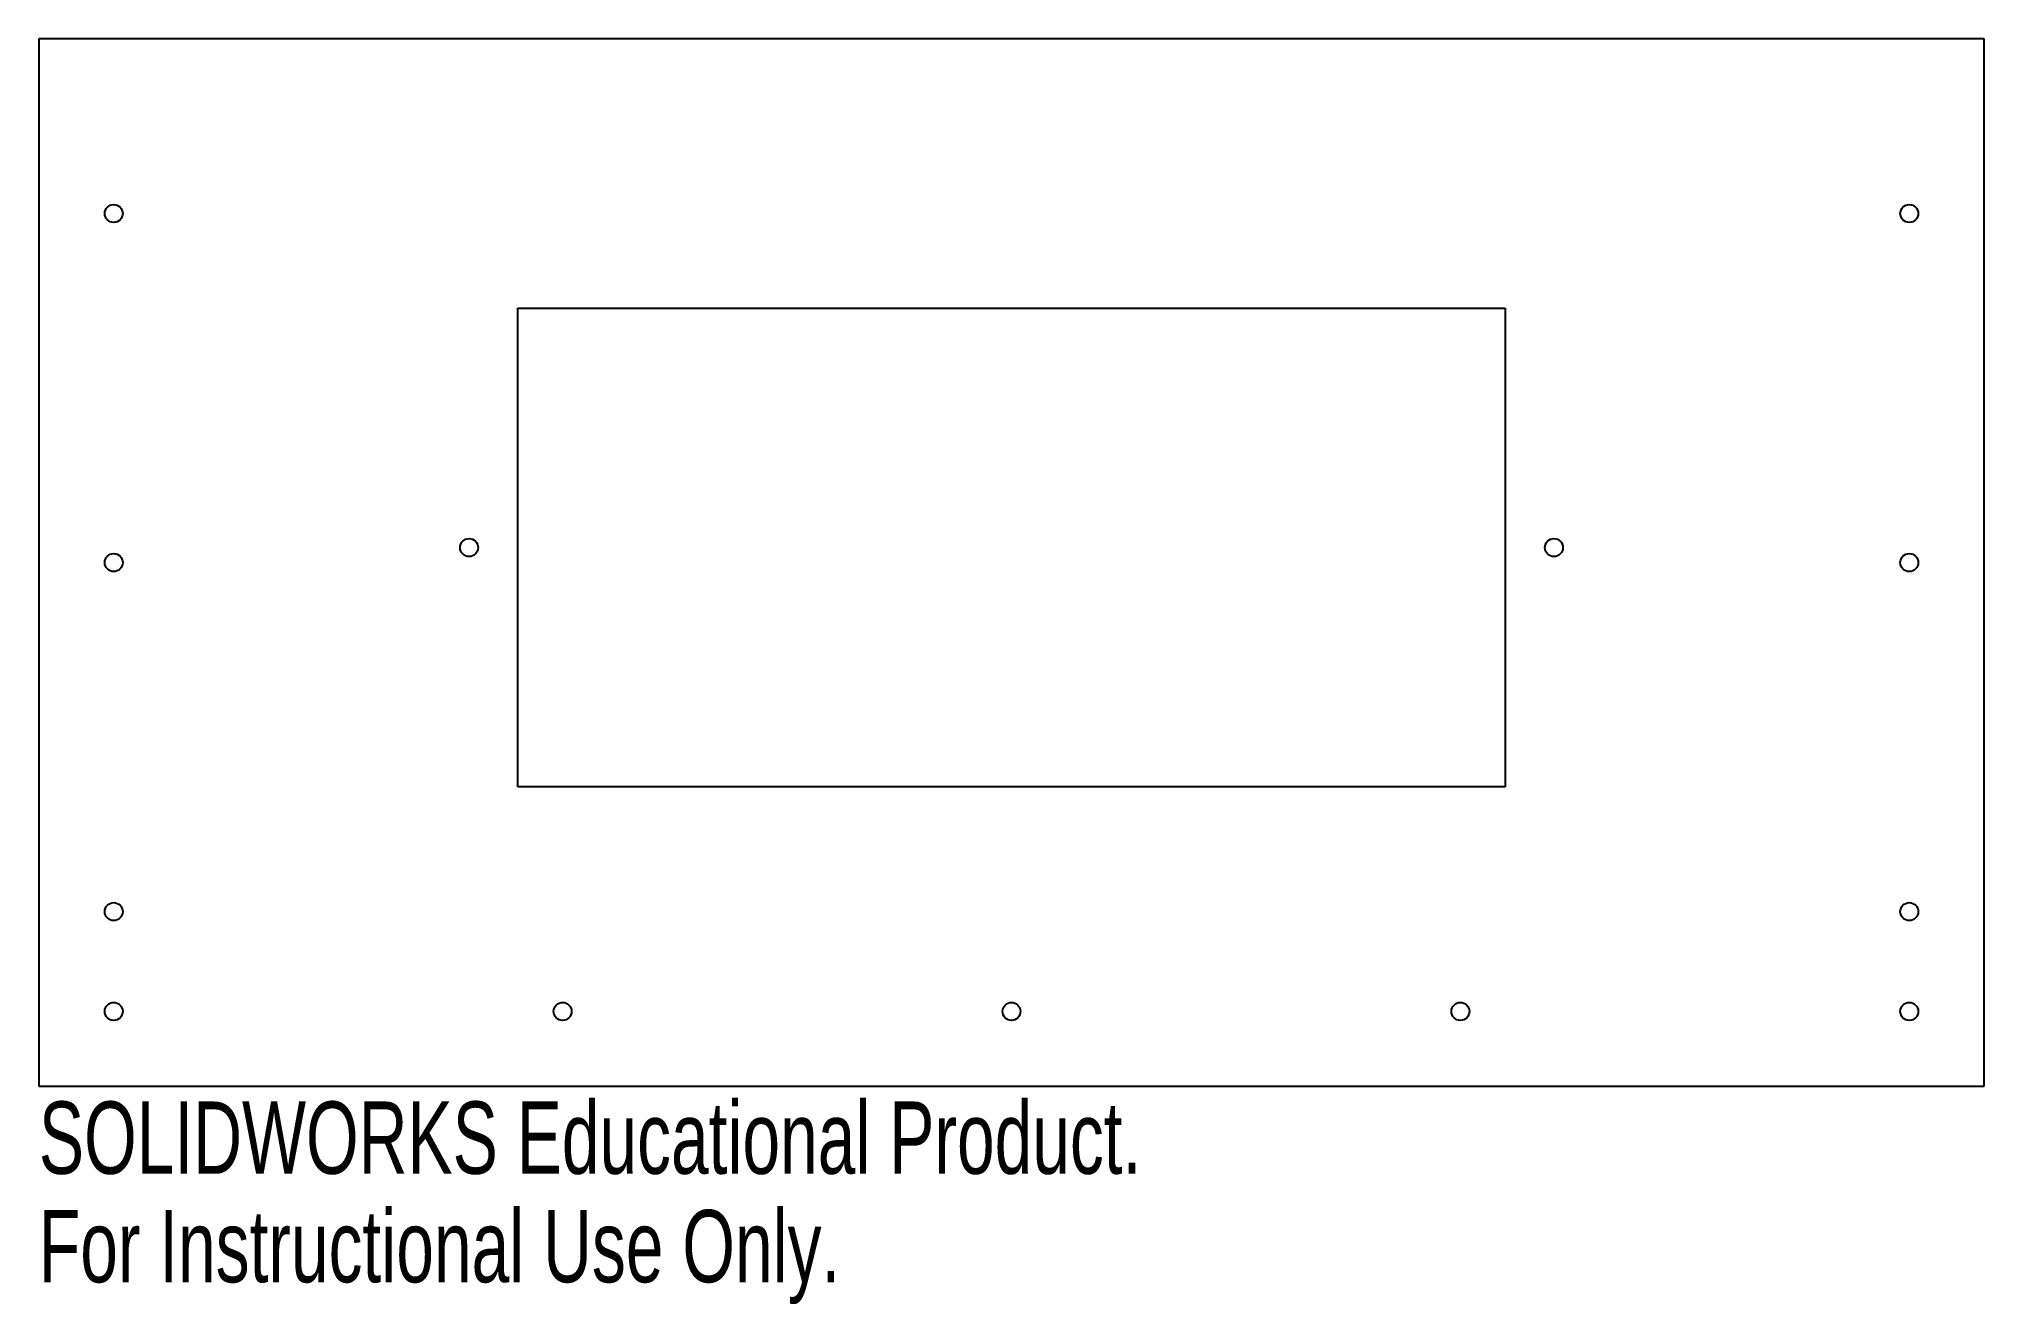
# Model space of a CAD drawing. Header units: millimetres. Extents: x -65 to 65, y -15 to 70.
import ezdxf

# ---------------------------------------------------------------- set-up
doc = ezdxf.new("R2010")
doc.units = ezdxf.units.MM
doc.styles.add('SLDTEXTSTYLE0', font='TXT', dxfattribs={"width": 0.7})

msp = doc.modelspace()

# ---------------------------------------------------------------- linework, layer by layer
at = {"color": 7, "linetype": 'Continuous', "lineweight": 25}
for p, q in [((65, 70), (-65, 70)), ((-65, 70), (-65, 0)), ((65, 0), (65, 70)), ((-33, 20), (-33, 52)), ((-33, 52), (33, 52)), ((33, 52), (33, 20)), ((33, 20), (-33, 20)), ((-65, 0), (65, 0))]:
    msp.add_line(p, q, dxfattribs=at)
for centre in [(-60, 58.33), (60, 58.33), (-36.25, 36), (36.25, 36), (-60, 35), (60, 35), (-60, 11.67), (60, 11.67), (-60, 5), (-30, 5), (0, 5), (30, 5), (60, 5)]:
    msp.add_circle(centre, 0.6, dxfattribs=at)

# ---------------------------------------------------------------- texts
at = {"color": 7, "linetype": 'Continuous', "char_height": 4.8336, "attachment_point": 1, "style": 'SLDTEXTSTYLE0'}
for s, insert in [('SOLIDWORKS Educational Product.', (-65, -1.02)), ('For Instructional Use Only.', (-65, -8.27))]:
    msp.add_mtext(s, dxfattribs=dict(at, insert=insert))

doc.saveas('drawing.dxf')
